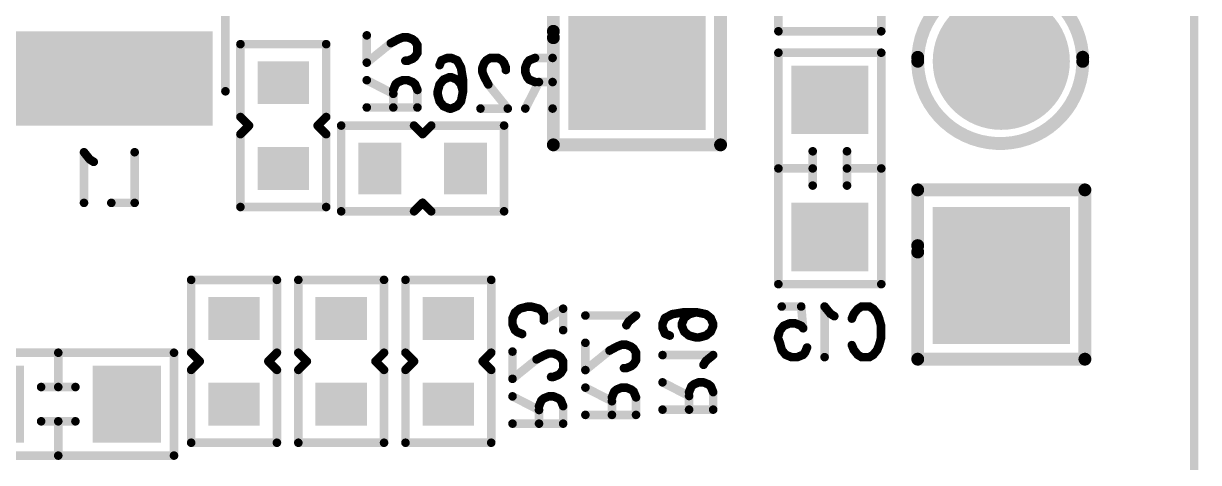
# Model space of a CAD drawing. Extents: x 100 to 128.6, y 94 to 134.1.
# Drawn here: x 114.84 to 128.55, y 119.82 to 124.94 of the extents above; entities that cross this region are included whole.
import ezdxf

# ---------------------------------------------------------------- set-up
doc = ezdxf.new("R2010")
doc.units = 0
doc.layers.get('0').update_dxf_attribs({"linetype": 'CONTINUOUS'})
doc.layers.add('MASK-BOTTOM_PHO', color=5, linetype='CONTINUOUS')
doc.layers.add('SILK-BOTTOM_PHO', color=14, linetype='CONTINUOUS')

# ---------------------------------------------------------------- blocks, each defined once
blk = doc.blocks.new('SQUARE_28')
blk.add_solid([(0.799972, 0.799972), (0.799972, -0.799972), (-0.799972, 0.799972), (-0.799972, -0.799972)])
blk = doc.blocks.new('ROUND_49')
at = {"const_width": 0.799972}
blk.add_lwpolyline([(-0.399986, 0, 1), (0.399986, 0, 1)], format="xyb", close=True, dxfattribs=at)
blk = doc.blocks.new('SQUARE_16')
blk.add_solid([(0.250062, 0.250062), (0.250062, -0.250062), (-0.250062, 0.250062), (-0.250062, -0.250062)])
blk = doc.blocks.new('SQUARE_152')
blk.add_solid([(0.550036, 0.550036), (0.550036, -0.550036), (-0.550036, 0.550036), (-0.550036, -0.550036)])
blk = doc.blocks.new('SQUARE_165')
blk.add_solid([(0.40005, 0.40005), (0.40005, -0.40005), (-0.40005, 0.40005), (-0.40005, -0.40005)])
blk = doc.blocks.new('ROUND_1')
at = {"const_width": 0.050038}
blk.add_lwpolyline([(-0.025018, 0, 1), (0.025018, 0, 1)], format="xyb", close=True, dxfattribs=at)
blk = doc.blocks.new('ROUND_61')
at = {"const_width": 0.075056}
blk.add_lwpolyline([(-0.037528, 0, 1), (0.037528, 0, 1)], format="xyb", close=True, dxfattribs=at)

msp = doc.modelspace()

# ---------------------------------------------------------------- linework, layer by layer
at = {"layer": 'MASK-BOTTOM_PHO'}
for points, const_width in [([(128.500124, 102.00005), (128.500124, 131.99999)], 0.100076), ([(116.499894, 124.29998), (115.1001, 124.29998)], 1.100072), ([(117.825012, 124.249942), (117.925088, 124.249942)], 0.500124), ([(124.29998, 124.050044), (124.199904, 124.050044)], 0.8001), ([(117.825012, 123.249944), (117.925088, 123.249944)], 0.500124), ([(119.000016, 123.199906), (119.000016, 123.299982)], 0.500124), ([(120.000014, 123.199906), (120.000014, 123.299982)], 0.500124), ([(124.29998, 122.450098), (124.199904, 122.450098)], 0.8001), ([(117.249956, 121.499884), (117.350032, 121.499884)], 0.500124), ([(118.49989, 121.499884), (118.599966, 121.499884)], 0.500124), ([(119.750078, 121.499884), (119.8499, 121.499884)], 0.500124), ([(114.450114, 120.450102), (114.450114, 120.549924)], 0.8001), ([(116.05006, 120.450102), (116.05006, 120.549924)], 0.8001), ([(117.249956, 120.499886), (117.350032, 120.499886)], 0.500124), ([(118.49989, 120.499886), (118.599966, 120.499886)], 0.500124), ([(119.750078, 120.499886), (119.8499, 120.499886)], 0.500124)]:
    msp.add_lwpolyline(points, dxfattribs=dict(at, const_width=const_width))
at = {"layer": 'SILK-BOTTOM_PHO'}
for points, const_width in [([(128.500124, 102.00005), (128.500124, 131.99999)], 0.100076), ([(123.649994, 127.54991), (123.649994, 124.84989)], 0.100076), ([(124.84989, 124.84989), (124.84989, 127.54991)], 0.100076), ([(117.199918, 124.15012), (117.199918, 127.350012)], 0.100076), ([(121.024904, 125.499876), (121.024904, 124.77496)], 0.150114), ([(122.975116, 123.525026), (122.975116, 125.499876)], 0.150114), ([(121.024904, 124.84989), (121.024904, 123.525026)], 0.150114), ([(123.649994, 124.84989), (124.84989, 124.84989)], 0.100076), ([(117.374924, 123.849892), (117.374924, 124.70003)], 0.100076), ([(117.374924, 124.70003), (118.374922, 124.70003)], 0.100076), ([(118.374922, 124.70003), (118.374922, 123.849892)], 0.100076), ([(118.848378, 124.48413), (118.848378, 124.802392)], 0.100076), ([(119.12981, 124.71146), (118.848378, 124.48413)], 0.100076), ([(119.214138, 124.756926), (119.12981, 124.71146)], 0.100076), ([(119.270272, 124.779532), (119.214138, 124.756926)], 0.100076), ([(119.32666, 124.779532), (119.270272, 124.779532)], 0.100076), ([(119.382794, 124.756926), (119.32666, 124.779532)], 0.100076), ([(119.410988, 124.734066), (119.382794, 124.756926)], 0.100076), ([(119.439182, 124.6886), (119.410988, 124.734066)], 0.100076), ([(119.439182, 124.597668), (119.439182, 124.6886)], 0.100076), ([(119.382794, 124.529596), (119.410988, 124.552202)], 0.100076), ([(119.410988, 124.552202), (119.439182, 124.597668)], 0.100076), ([(119.72036, 124.511054), (119.788686, 124.538994)], 0.100076), ([(119.788686, 124.538994), (119.834152, 124.538994)], 0.100076), ([(119.834152, 124.538994), (119.902224, 124.511054)], 0.100076), ([(120.288558, 124.538994), (120.243092, 124.511054)], 0.100076), ([(120.37949, 124.538994), (120.288558, 124.538994)], 0.100076), ([(120.424956, 124.511054), (120.37949, 124.538994)], 0.100076), ([(120.81129, 124.538994), (120.743218, 124.511054)], 0.100076), ([(121.016014, 124.538994), (120.81129, 124.538994)], 0.100076), ([(121.016014, 124.538994), (121.016014, 123.948444)], 0.100076), ([(123.649994, 124.599954), (123.649994, 121.899934)], 0.100076), ([(124.84989, 124.599954), (123.649994, 124.599954)], 0.100076), ([(124.84989, 121.899934), (124.84989, 124.599954)], 0.100076), ([(119.298466, 124.506736), (119.32666, 124.506736)], 0.100076), ([(119.32666, 124.506736), (119.382794, 124.529596)], 0.100076), ([(119.697754, 124.454666), (119.72036, 124.511054)], 0.100076), ([(119.902224, 124.511054), (119.94769, 124.426472)], 0.100076), ([(119.94769, 124.426472), (119.97055, 124.28601)], 0.100076), ([(120.220486, 124.48286), (120.197626, 124.426472)], 0.100076), ([(120.197626, 124.426472), (120.197626, 124.370338)], 0.100076), ([(120.243092, 124.511054), (120.220486, 124.48286)], 0.100076), ([(120.447816, 124.48286), (120.424956, 124.511054)], 0.100076), ([(120.470422, 124.426472), (120.447816, 124.48286)], 0.100076), ([(120.470422, 124.398532), (120.470422, 124.426472)], 0.100076), ([(120.720358, 124.48286), (120.697752, 124.426472)], 0.100076), ([(120.697752, 124.426472), (120.697752, 124.370338)], 0.100076), ([(120.743218, 124.511054), (120.720358, 124.48286)], 0.100076), ([(119.15775, 124.120402), (118.848378, 124.27966)], 0.100076), ([(119.270272, 124.27966), (119.214138, 124.2568)], 0.100076), ([(119.32666, 124.27966), (119.270272, 124.27966)], 0.100076), ([(119.382794, 124.2568), (119.32666, 124.27966)], 0.100076), ([(119.697754, 124.229622), (119.74322, 124.28601)], 0.100076), ([(119.74322, 124.28601), (119.811292, 124.31395)], 0.100076), ([(119.811292, 124.31395), (119.834152, 124.31395)], 0.100076), ([(119.834152, 124.31395), (119.902224, 124.28601)], 0.100076), ([(119.902224, 124.28601), (119.94769, 124.229622)], 0.100076), ([(119.97055, 124.28601), (119.97055, 124.145294)], 0.100076), ([(120.197626, 124.370338), (120.220486, 124.31395)], 0.100076), ([(120.220486, 124.31395), (120.265952, 124.229622)], 0.100076), ([(120.697752, 124.370338), (120.720358, 124.31395)], 0.100076), ([(120.720358, 124.31395), (120.743218, 124.28601)], 0.100076), ([(120.743218, 124.28601), (120.81129, 124.257816)], 0.100076), ([(119.185944, 124.234194), (119.15775, 124.165868)], 0.100076), ([(119.15775, 124.165868), (119.15775, 123.961398)], 0.100076), ([(119.214138, 124.2568), (119.185944, 124.234194)], 0.100076), ([(119.410988, 124.234194), (119.382794, 124.2568)], 0.100076), ([(119.439182, 124.165868), (119.410988, 124.234194)], 0.100076), ([(119.439182, 123.961398), (119.439182, 124.165868)], 0.100076), ([(119.674894, 124.145294), (119.697754, 124.229622)], 0.100076), ([(119.674894, 124.1171), (119.674894, 124.145294)], 0.100076), ([(119.94769, 124.229622), (119.97055, 124.145294)], 0.100076), ([(119.97055, 124.145294), (119.94769, 124.032772)], 0.100076), ([(120.265952, 124.229622), (120.493282, 123.948444)], 0.100076), ([(120.856756, 124.257816), (120.697752, 123.948444)], 0.100076), ([(120.81129, 124.257816), (121.016014, 124.257816)], 0.100076), ([(119.697754, 124.032772), (119.674894, 124.1171)], 0.100076), ([(119.74322, 123.976638), (119.697754, 124.032772)], 0.100076), ([(119.94769, 124.032772), (119.902224, 123.976638)], 0.100076), ([(119.439182, 123.961398), (118.848378, 123.961398)], 0.100076), ([(119.811292, 123.948444), (119.74322, 123.976638)], 0.100076), ([(119.834152, 123.948444), (119.811292, 123.948444)], 0.100076), ([(119.902224, 123.976638), (119.834152, 123.948444)], 0.100076), ([(120.493282, 123.948444), (120.17502, 123.948444)], 0.100076), ([(117.475, 123.75007), (117.374924, 123.849892)], 0.100076), ([(117.374924, 123.649994), (117.475, 123.75007)], 0.100076), ([(118.374922, 123.849892), (118.2751, 123.75007)], 0.100076), ([(118.2751, 123.75007), (118.374922, 123.649994)], 0.100076), ([(118.549928, 122.750072), (118.549928, 123.75007)], 0.100076), ([(118.549928, 123.75007), (119.400066, 123.75007)], 0.100076), ([(119.400066, 123.75007), (119.499888, 123.649994)], 0.100076), ([(119.499888, 123.649994), (119.599964, 123.75007)], 0.100076), ([(119.599964, 123.75007), (120.450102, 123.75007)], 0.100076), ([(120.450102, 123.75007), (120.450102, 122.750072)], 0.100076), ([(117.374924, 122.80011), (117.374924, 123.649994)], 0.100076), ([(118.374922, 123.649994), (118.374922, 122.80011)], 0.100076), ([(121.024904, 123.525026), (122.975116, 123.525026)], 0.150114), ([(124.050044, 123.450096), (124.050044, 123.050046)], 0.100076), ([(124.450094, 123.450096), (124.450094, 123.050046)], 0.100076), ([(115.61826, 123.354592), (115.549934, 123.439174)], 0.100076), ([(115.549934, 123.439174), (115.549934, 122.84837)], 0.100076), ([(115.663726, 123.326652), (115.61826, 123.354592)], 0.100076), ([(116.140992, 123.439174), (116.140992, 122.84837)], 0.100076), ([(123.649994, 123.249944), (124.050044, 123.249944)], 0.100076), ([(124.84989, 123.249944), (124.450094, 123.249944)], 0.100076), ([(127.225044, 123.000008), (125.275086, 123.000008)], 0.150114), ([(125.275086, 123.000008), (125.275086, 122.275092)], 0.150114), ([(127.225044, 121.024904), (127.225044, 123.000008)], 0.150114), ([(116.140992, 122.84837), (115.868196, 122.84837)], 0.100076), ([(118.374922, 122.80011), (117.374924, 122.80011)], 0.100076), ([(119.499888, 122.849894), (119.400066, 122.750072)], 0.100076), ([(119.599964, 122.750072), (119.499888, 122.849894)], 0.100076), ([(119.400066, 122.750072), (118.549928, 122.750072)], 0.100076), ([(120.450102, 122.750072), (119.599964, 122.750072)], 0.100076), ([(125.275086, 122.350022), (125.275086, 121.024904)], 0.150114), ([(116.800122, 121.100088), (116.800122, 121.949972)], 0.100076), ([(116.800122, 121.949972), (117.80012, 121.949972)], 0.100076), ([(117.80012, 121.949972), (117.80012, 121.100088)], 0.100076), ([(118.050056, 121.100088), (118.050056, 121.949972)], 0.100076), ([(118.050056, 121.949972), (119.050054, 121.949972)], 0.100076), ([(119.050054, 121.949972), (119.050054, 121.100088)], 0.100076), ([(119.29999, 121.100088), (119.29999, 121.949972)], 0.100076), ([(119.29999, 121.949972), (120.299988, 121.949972)], 0.100076), ([(120.299988, 121.949972), (120.299988, 121.100088)], 0.100076), ([(123.649994, 121.899934), (124.84989, 121.899934)], 0.100076), ([(120.576594, 121.56821), (120.5484, 121.499884)], 0.100076), ([(120.632728, 121.613676), (120.576594, 121.56821)], 0.100076), ([(120.71731, 121.636282), (120.632728, 121.613676)], 0.100076), ([(120.773444, 121.636282), (120.71731, 121.636282)], 0.100076), ([(120.857772, 121.613676), (120.773444, 121.636282)], 0.100076), ([(120.885966, 121.590816), (120.857772, 121.613676)], 0.100076), ([(120.91416, 121.54535), (120.885966, 121.590816)], 0.100076), ([(121.13895, 121.613676), (120.91416, 121.477278)], 0.100076), ([(120.91416, 121.477278), (120.91416, 121.54535)], 0.100076), ([(121.13895, 121.36374), (121.13895, 121.613676)], 0.100076), ([(121.989088, 121.534174), (121.398538, 121.534174)], 0.100076), ([(121.90476, 121.465848), (121.989088, 121.534174)], 0.100076), ([(122.410982, 121.549922), (122.326654, 121.504456)], 0.100076), ([(122.551444, 121.572782), (122.410982, 121.549922)], 0.100076), ([(122.69216, 121.572782), (122.551444, 121.572782)], 0.100076), ([(122.607832, 121.549922), (122.551444, 121.504456)], 0.100076), ([(122.69216, 121.572782), (122.607832, 121.549922)], 0.100076), ([(122.804682, 121.549922), (122.69216, 121.572782)], 0.100076), ([(122.860816, 121.504456), (122.804682, 121.549922)], 0.100076), ([(123.688602, 121.639076), (123.915932, 121.639076)], 0.100076), ([(123.915932, 121.639076), (123.938538, 121.385838)], 0.100076), ([(124.2568, 121.554748), (124.188728, 121.639076)], 0.100076), ([(124.188728, 121.639076), (124.188728, 121.048526)], 0.100076), ([(124.302266, 121.526554), (124.2568, 121.554748)], 0.100076), ([(124.506736, 121.49836), (124.529596, 121.554748)], 0.100076), ([(124.529596, 121.554748), (124.575062, 121.610882)], 0.100076), ([(124.575062, 121.610882), (124.620528, 121.639076)], 0.100076), ([(124.620528, 121.639076), (124.71146, 121.639076)], 0.100076), ([(124.71146, 121.639076), (124.756926, 121.610882)], 0.100076), ([(124.756926, 121.610882), (124.802392, 121.554748)], 0.100076), ([(124.802392, 121.554748), (124.824998, 121.49836)], 0.100076), ([(120.5484, 121.499884), (120.5484, 121.431812)], 0.100076), ([(120.5484, 121.431812), (120.576594, 121.36374)], 0.100076), ([(121.876566, 121.420382), (121.90476, 121.465848)], 0.100076), ([(122.326654, 121.504456), (122.29846, 121.436384)], 0.100076), ([(122.29846, 121.436384), (122.29846, 121.390918)], 0.100076), ([(122.29846, 121.390918), (122.326654, 121.322846)], 0.100076), ([(122.551444, 121.504456), (122.523504, 121.436384)], 0.100076), ([(122.523504, 121.436384), (122.523504, 121.413524)], 0.100076), ([(122.523504, 121.413524), (122.551444, 121.345452)], 0.100076), ([(122.88901, 121.436384), (122.860816, 121.504456)], 0.100076), ([(122.860816, 121.345452), (122.88901, 121.413524)], 0.100076), ([(122.88901, 121.413524), (122.88901, 121.436384)], 0.100076), ([(123.711462, 121.414032), (123.665996, 121.357898)], 0.100076), ([(123.779534, 121.442226), (123.711462, 121.414032)], 0.100076), ([(123.847606, 121.442226), (123.779534, 121.442226)], 0.100076), ([(123.915932, 121.414032), (123.847606, 121.442226)], 0.100076), ([(123.938538, 121.385838), (123.915932, 121.414032)], 0.100076), ([(124.824998, 121.49836), (124.847604, 121.414032)], 0.100076), ([(124.847604, 121.414032), (124.847604, 121.273316)], 0.100076), ([(120.576594, 121.36374), (120.604788, 121.34088)], 0.100076), ([(120.604788, 121.34088), (120.660922, 121.318274)], 0.100076), ([(122.326654, 121.322846), (122.382788, 121.299986)], 0.100076), ([(122.551444, 121.345452), (122.607832, 121.299986)], 0.100076), ([(122.607832, 121.299986), (122.69216, 121.27738)], 0.100076), ([(122.69216, 121.27738), (122.720354, 121.27738)], 0.100076), ([(122.720354, 121.27738), (122.804682, 121.299986)], 0.100076), ([(122.804682, 121.299986), (122.860816, 121.345452)], 0.100076), ([(123.665996, 121.357898), (123.643136, 121.273316)], 0.100076), ([(123.643136, 121.273316), (123.665996, 121.217182)], 0.100076), ([(124.847604, 121.273316), (124.824998, 121.188988)], 0.100076), ([(120.5484, 120.795542), (120.5484, 121.11355)], 0.100076), ([(121.398538, 120.89765), (121.398538, 121.215912)], 0.100076), ([(121.679716, 121.12498), (121.398538, 120.89765)], 0.100076), ([(121.764044, 121.170446), (121.679716, 121.12498)], 0.100076), ([(121.820432, 121.193306), (121.764044, 121.170446)], 0.100076), ([(121.876566, 121.193306), (121.820432, 121.193306)], 0.100076), ([(121.9327, 121.170446), (121.876566, 121.193306)], 0.100076), ([(121.960894, 121.14784), (121.9327, 121.170446)], 0.100076), ([(121.989088, 121.102374), (121.960894, 121.14784)], 0.100076), ([(123.665996, 121.217182), (123.688602, 121.132854)], 0.100076), ([(123.688602, 121.132854), (123.734068, 121.076466)], 0.100076), ([(123.961398, 121.10466), (123.984004, 121.161048)], 0.100076), ([(124.529596, 121.132854), (124.506736, 121.188988)], 0.100076), ([(124.575062, 121.076466), (124.529596, 121.132854)], 0.100076), ([(124.802392, 121.132854), (124.756926, 121.076466)], 0.100076), ([(124.824998, 121.188988), (124.802392, 121.132854)], 0.100076), ([(116.59997, 121.100088), (113.89995, 121.100088)], 0.100076), ([(115.24996, 121.100088), (115.24996, 120.700038)], 0.100076), ([(116.59997, 119.899938), (116.59997, 121.100088)], 0.100076), ([(116.899944, 121.000012), (116.800122, 121.100088)], 0.100076), ([(116.800122, 120.899936), (116.899944, 121.000012)], 0.100076), ([(117.80012, 121.100088), (117.700044, 121.000012)], 0.100076), ([(117.700044, 121.000012), (117.80012, 120.899936)], 0.100076), ([(118.149878, 121.000012), (118.050056, 121.100088)], 0.100076), ([(118.050056, 120.899936), (118.149878, 121.000012)], 0.100076), ([(119.050054, 121.100088), (118.949978, 121.000012)], 0.100076), ([(118.949978, 121.000012), (119.050054, 120.899936)], 0.100076), ([(119.400066, 121.000012), (119.29999, 121.100088)], 0.100076), ([(119.29999, 120.899936), (119.400066, 121.000012)], 0.100076), ([(120.299988, 121.100088), (120.199912, 121.000012)], 0.100076), ([(120.199912, 121.000012), (120.299988, 120.899936)], 0.100076), ([(120.829578, 121.022618), (120.5484, 120.795542)], 0.100076), ([(120.91416, 121.068084), (120.829578, 121.022618)], 0.100076), ([(120.970294, 121.090944), (120.91416, 121.068084)], 0.100076), ([(121.026682, 121.090944), (120.970294, 121.090944)], 0.100076), ([(121.082816, 121.068084), (121.026682, 121.090944)], 0.100076), ([(121.11101, 121.045478), (121.082816, 121.068084)], 0.100076), ([(121.13895, 121.000012), (121.11101, 121.045478)], 0.100076), ([(121.13895, 120.90908), (121.13895, 121.000012)], 0.100076), ([(121.960894, 120.965976), (121.989088, 121.011442)], 0.100076), ([(121.989088, 121.011442), (121.989088, 121.102374)], 0.100076), ([(122.88901, 121.072656), (122.29846, 121.072656)], 0.100076), ([(122.776488, 120.959118), (122.804682, 121.004584)], 0.100076), ([(122.804682, 121.004584), (122.88901, 121.072656)], 0.100076), ([(123.734068, 121.076466), (123.802394, 121.048526)], 0.100076), ([(123.802394, 121.048526), (123.870466, 121.048526)], 0.100076), ([(123.870466, 121.048526), (123.938538, 121.076466)], 0.100076), ([(123.938538, 121.076466), (123.961398, 121.10466)], 0.100076), ([(124.620528, 121.048526), (124.575062, 121.076466)], 0.100076), ([(124.71146, 121.048526), (124.620528, 121.048526)], 0.100076), ([(124.756926, 121.076466), (124.71146, 121.048526)], 0.100076), ([(125.275086, 121.024904), (127.225044, 121.024904)], 0.150114), ([(116.800122, 120.050052), (116.800122, 120.899936)], 0.100076), ([(117.80012, 120.899936), (117.80012, 120.050052)], 0.100076), ([(118.050056, 120.050052), (118.050056, 120.899936)], 0.100076), ([(119.050054, 120.899936), (119.050054, 120.050052)], 0.100076), ([(119.29999, 120.050052), (119.29999, 120.899936)], 0.100076), ([(120.299988, 120.899936), (120.299988, 120.050052)], 0.100076), ([(121.026682, 120.818148), (121.082816, 120.841008)], 0.100076), ([(121.082816, 120.841008), (121.11101, 120.863614)], 0.100076), ([(121.11101, 120.863614), (121.13895, 120.90908)], 0.100076), ([(121.848372, 120.92051), (121.876566, 120.92051)], 0.100076), ([(121.876566, 120.92051), (121.9327, 120.943116)], 0.100076), ([(121.9327, 120.943116), (121.960894, 120.965976)], 0.100076), ([(115.450112, 120.700038), (115.050062, 120.700038)], 0.100076), ([(120.998488, 120.818148), (121.026682, 120.818148)], 0.100076), ([(122.607832, 120.59539), (122.29846, 120.754648)], 0.100076), ([(122.636026, 120.709182), (122.607832, 120.640856)], 0.100076), ([(122.663966, 120.731788), (122.636026, 120.709182)], 0.100076), ([(122.720354, 120.754648), (122.663966, 120.731788)], 0.100076), ([(122.776488, 120.754648), (122.720354, 120.754648)], 0.100076), ([(122.832876, 120.731788), (122.776488, 120.754648)], 0.100076), ([(122.860816, 120.709182), (122.832876, 120.731788)], 0.100076), ([(122.88901, 120.640856), (122.860816, 120.709182)], 0.100076), ([(120.857772, 120.431814), (120.5484, 120.590818)], 0.100076), ([(120.91416, 120.568212), (120.885966, 120.545352)], 0.100076), ([(120.970294, 120.590818), (120.91416, 120.568212)], 0.100076), ([(121.026682, 120.590818), (120.970294, 120.590818)], 0.100076), ([(121.082816, 120.568212), (121.026682, 120.590818)], 0.100076), ([(121.11101, 120.545352), (121.082816, 120.568212)], 0.100076), ([(121.70791, 120.534176), (121.398538, 120.69318)], 0.100076), ([(121.73585, 120.647714), (121.70791, 120.579642)], 0.100076), ([(121.70791, 120.579642), (121.70791, 120.374918)], 0.100076), ([(121.764044, 120.670574), (121.73585, 120.647714)], 0.100076), ([(121.820432, 120.69318), (121.764044, 120.670574)], 0.100076), ([(121.876566, 120.69318), (121.820432, 120.69318)], 0.100076), ([(121.9327, 120.670574), (121.876566, 120.69318)], 0.100076), ([(121.960894, 120.647714), (121.9327, 120.670574)], 0.100076), ([(121.989088, 120.579642), (121.960894, 120.647714)], 0.100076), ([(121.989088, 120.374918), (121.989088, 120.579642)], 0.100076), ([(122.607832, 120.640856), (122.607832, 120.436386)], 0.100076), ([(122.88901, 120.436386), (122.88901, 120.640856)], 0.100076), ([(120.885966, 120.545352), (120.857772, 120.47728)], 0.100076), ([(120.857772, 120.47728), (120.857772, 120.27281)], 0.100076), ([(121.13895, 120.47728), (121.11101, 120.545352)], 0.100076), ([(121.13895, 120.27281), (121.13895, 120.47728)], 0.100076), ([(122.88901, 120.436386), (122.29846, 120.436386)], 0.100076), ([(115.450112, 120.299988), (115.050062, 120.299988)], 0.100076), ([(115.24996, 119.899938), (115.24996, 120.299988)], 0.100076), ([(121.989088, 120.374918), (121.398538, 120.374918)], 0.100076), ([(121.13895, 120.27281), (120.5484, 120.27281)], 0.100076), ([(117.80012, 120.050052), (116.800122, 120.050052)], 0.100076), ([(119.050054, 120.050052), (118.050056, 120.050052)], 0.100076), ([(120.299988, 120.050052), (119.29999, 120.050052)], 0.100076), ([(113.89995, 119.899938), (116.59997, 119.899938)], 0.100076)]:
    msp.add_lwpolyline(points, dxfattribs=dict(at, const_width=const_width))
at = {"layer": 'SILK-BOTTOM_PHO', "const_width": 0.150114}
for points in [[(127.199898, 124.498862, 1.0009241), (125.275086, 124.50064)], [(125.275086, 124.546106, 1.0455753), (127.199898, 124.54763)]]:
    msp.add_lwpolyline(points, format="xyb", dxfattribs=at)

# ---------------------------------------------------------------- block references
at = {"layer": 'MASK-BOTTOM_PHO'}
for name, p in [('SQUARE_28', (122.00001, 124.499878)), ('ROUND_49', (126.249938, 124.499878)), ('SQUARE_152', (115.1001, 124.29998)), ('SQUARE_152', (116.499894, 124.29998)), ('SQUARE_16', (117.825012, 124.249942)), ('SQUARE_16', (117.925088, 124.249942)), ('SQUARE_165', (124.199904, 124.050044)), ('SQUARE_165', (124.29998, 124.050044)), ('SQUARE_16', (117.825012, 123.249944)), ('SQUARE_16', (117.925088, 123.249944)), ('SQUARE_16', (119.000016, 123.299982)), ('SQUARE_16', (120.000014, 123.299982)), ('SQUARE_16', (119.000016, 123.199906)), ('SQUARE_16', (120.000014, 123.199906)), ('SQUARE_165', (124.199904, 122.450098)), ('SQUARE_165', (124.29998, 122.450098)), ('SQUARE_28', (126.249938, 122.00001)), ('SQUARE_16', (117.249956, 121.499884)), ('SQUARE_16', (117.350032, 121.499884)), ('SQUARE_16', (118.49989, 121.499884)), ('SQUARE_16', (118.599966, 121.499884)), ('SQUARE_16', (119.750078, 121.499884)), ('SQUARE_16', (119.8499, 121.499884)), ('SQUARE_165', (114.450114, 120.549924)), ('SQUARE_165', (116.05006, 120.549924)), ('SQUARE_165', (114.450114, 120.450102)), ('SQUARE_165', (116.05006, 120.450102)), ('SQUARE_16', (117.249956, 120.499886)), ('SQUARE_16', (117.350032, 120.499886)), ('SQUARE_16', (118.49989, 120.499886)), ('SQUARE_16', (118.599966, 120.499886)), ('SQUARE_16', (119.750078, 120.499886)), ('SQUARE_16', (119.8499, 120.499886))]:
    msp.add_blockref(name, p, dxfattribs=at)
at = {"layer": 'SILK-BOTTOM_PHO'}
for name, p in [('ROUND_61', (121.024904, 124.84989)), ('ROUND_1', (123.649994, 124.84989)), ('ROUND_1', (124.84989, 124.84989)), ('ROUND_1', (117.374924, 124.70003)), ('ROUND_1', (118.374922, 124.70003)), ('ROUND_1', (118.848378, 124.802392)), ('ROUND_1', (119.12981, 124.71146)), ('ROUND_1', (119.214138, 124.756926)), ('ROUND_1', (119.270272, 124.779532)), ('ROUND_1', (119.32666, 124.779532)), ('ROUND_1', (119.382794, 124.756926)), ('ROUND_1', (119.410988, 124.734066)), ('ROUND_1', (119.439182, 124.6886)), ('ROUND_61', (121.024904, 124.77496)), ('ROUND_1', (119.410988, 124.552202)), ('ROUND_1', (119.439182, 124.597668)), ('ROUND_1', (119.788686, 124.538994)), ('ROUND_1', (119.834152, 124.538994)), ('ROUND_1', (120.288558, 124.538994)), ('ROUND_1', (120.37949, 124.538994)), ('ROUND_1', (120.81129, 124.538994)), ('ROUND_1', (121.016014, 124.538994)), ('ROUND_1', (121.016014, 124.538994)), ('ROUND_1', (123.649994, 124.599954)), ('ROUND_1', (123.649994, 124.599954)), ('ROUND_1', (124.84989, 124.599954)), ('ROUND_61', (125.275086, 124.546106)), ('ROUND_61', (127.199898, 124.54763)), ('ROUND_1', (118.848378, 124.48413)), ('ROUND_1', (119.298466, 124.506736)), ('ROUND_1', (119.32666, 124.506736)), ('ROUND_1', (119.382794, 124.529596)), ('ROUND_1', (119.697754, 124.454666)), ('ROUND_1', (119.72036, 124.511054)), ('ROUND_1', (119.902224, 124.511054)), ('ROUND_1', (119.94769, 124.426472)), ('ROUND_1', (120.197626, 124.426472)), ('ROUND_1', (120.220486, 124.48286)), ('ROUND_1', (120.243092, 124.511054)), ('ROUND_1', (120.424956, 124.511054)), ('ROUND_1', (120.447816, 124.48286)), ('ROUND_1', (120.470422, 124.426472)), ('ROUND_1', (120.697752, 124.426472)), ('ROUND_1', (120.720358, 124.48286)), ('ROUND_1', (120.743218, 124.511054)), ('ROUND_61', (125.275086, 124.50064)), ('ROUND_61', (127.199898, 124.498862)), ('ROUND_1', (118.848378, 124.27966)), ('ROUND_1', (119.270272, 124.27966)), ('ROUND_1', (119.32666, 124.27966)), ('ROUND_1', (119.74322, 124.28601)), ('ROUND_1', (119.811292, 124.31395)), ('ROUND_1', (119.834152, 124.31395)), ('ROUND_1', (119.902224, 124.28601)), ('ROUND_1', (119.97055, 124.28601)), ('ROUND_1', (120.197626, 124.370338)), ('ROUND_1', (120.220486, 124.31395)), ('ROUND_1', (120.470422, 124.398532)), ('ROUND_1', (120.697752, 124.370338)), ('ROUND_1', (120.720358, 124.31395)), ('ROUND_1', (120.743218, 124.28601)), ('ROUND_1', (117.199918, 124.15012)), ('ROUND_1', (119.15775, 124.165868)), ('ROUND_1', (119.185944, 124.234194)), ('ROUND_1', (119.214138, 124.2568)), ('ROUND_1', (119.382794, 124.2568)), ('ROUND_1', (119.410988, 124.234194)), ('ROUND_1', (119.439182, 124.165868)), ('ROUND_1', (119.674894, 124.145294)), ('ROUND_1', (119.697754, 124.229622)), ('ROUND_1', (119.94769, 124.229622)), ('ROUND_1', (119.97055, 124.145294)), ('ROUND_1', (119.97055, 124.145294)), ('ROUND_1', (120.265952, 124.229622)), ('ROUND_1', (120.81129, 124.257816)), ('ROUND_1', (120.856756, 124.257816)), ('ROUND_1', (121.016014, 124.257816)), ('ROUND_1', (119.15775, 124.120402)), ('ROUND_1', (119.674894, 124.1171)), ('ROUND_1', (119.697754, 124.032772)), ('ROUND_1', (119.94769, 124.032772)), ('ROUND_1', (118.848378, 123.961398)), ('ROUND_1', (119.15775, 123.961398)), ('ROUND_1', (119.439182, 123.961398)), ('ROUND_1', (119.439182, 123.961398)), ('ROUND_1', (119.74322, 123.976638)), ('ROUND_1', (119.811292, 123.948444)), ('ROUND_1', (119.834152, 123.948444)), ('ROUND_1', (119.902224, 123.976638)), ('ROUND_1', (120.17502, 123.948444)), ('ROUND_1', (120.493282, 123.948444)), ('ROUND_1', (120.697752, 123.948444)), ('ROUND_1', (121.016014, 123.948444)), ('ROUND_1', (117.374924, 123.849892)), ('ROUND_1', (117.475, 123.75007)), ('ROUND_1', (118.2751, 123.75007)), ('ROUND_1', (118.374922, 123.849892)), ('ROUND_1', (118.549928, 123.75007)), ('ROUND_1', (119.400066, 123.75007)), ('ROUND_1', (119.599964, 123.75007)), ('ROUND_1', (120.450102, 123.75007)), ('ROUND_1', (120.450102, 123.75007)), ('ROUND_1', (117.374924, 123.649994)), ('ROUND_1', (118.374922, 123.649994)), ('ROUND_1', (119.499888, 123.649994)), ('ROUND_61', (121.024904, 123.525026)), ('ROUND_61', (122.975116, 123.525026)), ('ROUND_1', (124.050044, 123.450096)), ('ROUND_1', (124.450094, 123.450096)), ('ROUND_1', (115.549934, 123.439174)), ('ROUND_1', (115.61826, 123.354592)), ('ROUND_1', (115.663726, 123.326652)), ('ROUND_1', (116.140992, 123.439174)), ('ROUND_1', (123.649994, 123.249944)), ('ROUND_1', (124.050044, 123.249944)), ('ROUND_1', (124.450094, 123.249944)), ('ROUND_1', (124.84989, 123.249944)), ('ROUND_1', (124.050044, 123.050046)), ('ROUND_1', (124.450094, 123.050046)), ('ROUND_61', (125.275086, 123.000008)), ('ROUND_61', (127.225044, 123.000008)), ('ROUND_1', (115.549934, 122.84837)), ('ROUND_1', (115.868196, 122.84837)), ('ROUND_1', (116.140992, 122.84837)), ('ROUND_1', (117.374924, 122.80011)), ('ROUND_1', (118.374922, 122.80011)), ('ROUND_1', (118.374922, 122.80011)), ('ROUND_1', (119.499888, 122.849894)), ('ROUND_1', (118.549928, 122.750072)), ('ROUND_1', (119.400066, 122.750072)), ('ROUND_1', (119.599964, 122.750072)), ('ROUND_1', (120.450102, 122.750072)), ('ROUND_61', (125.275086, 122.350022)), ('ROUND_61', (125.275086, 122.275092)), ('ROUND_1', (116.800122, 121.949972)), ('ROUND_1', (117.80012, 121.949972)), ('ROUND_1', (118.050056, 121.949972)), ('ROUND_1', (119.050054, 121.949972)), ('ROUND_1', (119.29999, 121.949972)), ('ROUND_1', (120.299988, 121.949972)), ('ROUND_1', (123.649994, 121.899934)), ('ROUND_1', (124.84989, 121.899934)), ('ROUND_1', (120.576594, 121.56821)), ('ROUND_1', (120.632728, 121.613676)), ('ROUND_1', (120.71731, 121.636282)), ('ROUND_1', (120.773444, 121.636282)), ('ROUND_1', (120.857772, 121.613676)), ('ROUND_1', (120.885966, 121.590816)), ('ROUND_1', (120.91416, 121.54535)), ('ROUND_1', (121.13895, 121.613676)), ('ROUND_1', (121.398538, 121.534174)), ('ROUND_1', (121.989088, 121.534174)), ('ROUND_1', (122.410982, 121.549922)), ('ROUND_1', (122.551444, 121.572782)), ('ROUND_1', (122.607832, 121.549922)), ('ROUND_1', (122.69216, 121.572782)), ('ROUND_1', (122.69216, 121.572782)), ('ROUND_1', (122.804682, 121.549922)), ('ROUND_1', (123.688602, 121.639076)), ('ROUND_1', (123.915932, 121.639076)), ('ROUND_1', (124.188728, 121.639076)), ('ROUND_1', (124.2568, 121.554748)), ('ROUND_1', (124.302266, 121.526554)), ('ROUND_1', (124.529596, 121.554748)), ('ROUND_1', (124.575062, 121.610882)), ('ROUND_1', (124.620528, 121.639076)), ('ROUND_1', (124.71146, 121.639076)), ('ROUND_1', (124.756926, 121.610882)), ('ROUND_1', (124.802392, 121.554748)), ('ROUND_1', (120.5484, 121.499884)), ('ROUND_1', (120.5484, 121.431812)), ('ROUND_1', (120.91416, 121.477278)), ('ROUND_1', (121.876566, 121.420382)), ('ROUND_1', (121.90476, 121.465848)), ('ROUND_1', (122.29846, 121.436384)), ('ROUND_1', (122.29846, 121.390918)), ('ROUND_1', (122.326654, 121.504456)), ('ROUND_1', (122.523504, 121.436384)), ('ROUND_1', (122.523504, 121.413524)), ('ROUND_1', (122.551444, 121.504456)), ('ROUND_1', (122.860816, 121.504456)), ('ROUND_1', (122.88901, 121.436384)), ('ROUND_1', (122.88901, 121.413524)), ('ROUND_1', (123.711462, 121.414032)), ('ROUND_1', (123.779534, 121.442226)), ('ROUND_1', (123.847606, 121.442226)), ('ROUND_1', (123.915932, 121.414032)), ('ROUND_1', (123.938538, 121.385838)), ('ROUND_1', (124.506736, 121.49836)), ('ROUND_1', (124.824998, 121.49836)), ('ROUND_1', (124.847604, 121.414032)), ('ROUND_1', (120.576594, 121.36374)), ('ROUND_1', (120.604788, 121.34088)), ('ROUND_1', (120.660922, 121.318274)), ('ROUND_1', (121.13895, 121.36374)), ('ROUND_1', (122.326654, 121.322846)), ('ROUND_1', (122.382788, 121.299986)), ('ROUND_1', (122.551444, 121.345452)), ('ROUND_1', (122.607832, 121.299986)), ('ROUND_1', (122.69216, 121.27738)), ('ROUND_1', (122.720354, 121.27738)), ('ROUND_1', (122.804682, 121.299986)), ('ROUND_1', (122.860816, 121.345452)), ('ROUND_1', (123.643136, 121.273316)), ('ROUND_1', (123.665996, 121.357898)), ('ROUND_1', (124.847604, 121.273316)), ('ROUND_1', (120.5484, 121.11355)), ('ROUND_1', (121.398538, 121.215912)), ('ROUND_1', (121.679716, 121.12498)), ('ROUND_1', (121.764044, 121.170446)), ('ROUND_1', (121.820432, 121.193306)), ('ROUND_1', (121.876566, 121.193306)), ('ROUND_1', (121.9327, 121.170446)), ('ROUND_1', (121.960894, 121.14784)), ('ROUND_1', (123.665996, 121.217182)), ('ROUND_1', (123.688602, 121.132854)), ('ROUND_1', (123.984004, 121.161048)), ('ROUND_1', (124.506736, 121.188988)), ('ROUND_1', (124.529596, 121.132854)), ('ROUND_1', (124.802392, 121.132854)), ('ROUND_1', (124.824998, 121.188988)), ('ROUND_1', (115.24996, 121.100088)), ('ROUND_1', (116.59997, 121.100088)), ('ROUND_1', (116.59997, 121.100088)), ('ROUND_1', (116.800122, 121.100088)), ('ROUND_1', (116.899944, 121.000012)), ('ROUND_1', (117.700044, 121.000012)), ('ROUND_1', (117.80012, 121.100088)), ('ROUND_1', (118.050056, 121.100088)), ('ROUND_1', (118.149878, 121.000012)), ('ROUND_1', (118.949978, 121.000012)), ('ROUND_1', (119.050054, 121.100088)), ('ROUND_1', (119.29999, 121.100088)), ('ROUND_1', (119.400066, 121.000012)), ('ROUND_1', (120.199912, 121.000012)), ('ROUND_1', (120.299988, 121.100088)), ('ROUND_1', (120.829578, 121.022618)), ('ROUND_1', (120.91416, 121.068084)), ('ROUND_1', (120.970294, 121.090944)), ('ROUND_1', (121.026682, 121.090944)), ('ROUND_1', (121.082816, 121.068084)), ('ROUND_1', (121.11101, 121.045478)), ('ROUND_1', (121.13895, 121.000012)), ('ROUND_1', (121.989088, 121.102374)), ('ROUND_1', (121.989088, 121.011442)), ('ROUND_1', (122.29846, 121.072656)), ('ROUND_1', (122.804682, 121.004584)), ('ROUND_1', (122.88901, 121.072656)), ('ROUND_1', (123.734068, 121.076466)), ('ROUND_1', (123.802394, 121.048526)), ('ROUND_1', (123.870466, 121.048526)), ('ROUND_1', (123.938538, 121.076466)), ('ROUND_1', (123.961398, 121.10466)), ('ROUND_1', (124.188728, 121.048526)), ('ROUND_1', (124.575062, 121.076466)), ('ROUND_1', (124.620528, 121.048526)), ('ROUND_1', (124.71146, 121.048526)), ('ROUND_1', (124.756926, 121.076466)), ('ROUND_61', (125.275086, 121.024904)), ('ROUND_61', (127.225044, 121.024904)), ('ROUND_1', (116.800122, 120.899936)), ('ROUND_1', (117.80012, 120.899936)), ('ROUND_1', (118.050056, 120.899936)), ('ROUND_1', (119.050054, 120.899936)), ('ROUND_1', (119.29999, 120.899936)), ('ROUND_1', (120.299988, 120.899936)), ('ROUND_1', (121.082816, 120.841008)), ('ROUND_1', (121.11101, 120.863614)), ('ROUND_1', (121.13895, 120.90908)), ('ROUND_1', (121.398538, 120.89765)), ('ROUND_1', (121.848372, 120.92051)), ('ROUND_1', (121.876566, 120.92051)), ('ROUND_1', (121.9327, 120.943116)), ('ROUND_1', (121.960894, 120.965976)), ('ROUND_1', (122.776488, 120.959118)), ('ROUND_1', (115.050062, 120.700038)), ('ROUND_1', (115.24996, 120.700038)), ('ROUND_1', (115.450112, 120.700038)), ('ROUND_1', (120.5484, 120.795542)), ('ROUND_1', (120.998488, 120.818148)), ('ROUND_1', (121.026682, 120.818148)), ('ROUND_1', (122.29846, 120.754648)), ('ROUND_1', (122.636026, 120.709182)), ('ROUND_1', (122.663966, 120.731788)), ('ROUND_1', (122.720354, 120.754648)), ('ROUND_1', (122.776488, 120.754648)), ('ROUND_1', (122.832876, 120.731788)), ('ROUND_1', (122.860816, 120.709182)), ('ROUND_1', (120.5484, 120.590818)), ('ROUND_1', (120.91416, 120.568212)), ('ROUND_1', (120.970294, 120.590818)), ('ROUND_1', (121.026682, 120.590818)), ('ROUND_1', (121.082816, 120.568212)), ('ROUND_1', (121.398538, 120.69318)), ('ROUND_1', (121.70791, 120.579642)), ('ROUND_1', (121.73585, 120.647714)), ('ROUND_1', (121.764044, 120.670574)), ('ROUND_1', (121.820432, 120.69318)), ('ROUND_1', (121.876566, 120.69318)), ('ROUND_1', (121.9327, 120.670574)), ('ROUND_1', (121.960894, 120.647714)), ('ROUND_1', (121.989088, 120.579642)), ('ROUND_1', (122.607832, 120.640856)), ('ROUND_1', (122.607832, 120.59539)), ('ROUND_1', (122.88901, 120.640856)), ('ROUND_1', (120.857772, 120.47728)), ('ROUND_1', (120.857772, 120.431814)), ('ROUND_1', (120.885966, 120.545352)), ('ROUND_1', (121.11101, 120.545352)), ('ROUND_1', (121.13895, 120.47728)), ('ROUND_1', (121.70791, 120.534176)), ('ROUND_1', (122.29846, 120.436386)), ('ROUND_1', (122.607832, 120.436386)), ('ROUND_1', (122.88901, 120.436386)), ('ROUND_1', (122.88901, 120.436386)), ('ROUND_1', (115.050062, 120.299988)), ('ROUND_1', (115.24996, 120.299988)), ('ROUND_1', (115.450112, 120.299988)), ('ROUND_1', (121.398538, 120.374918)), ('ROUND_1', (121.70791, 120.374918)), ('ROUND_1', (121.989088, 120.374918)), ('ROUND_1', (121.989088, 120.374918)), ('ROUND_1', (120.5484, 120.27281)), ('ROUND_1', (120.857772, 120.27281)), ('ROUND_1', (121.13895, 120.27281)), ('ROUND_1', (121.13895, 120.27281)), ('ROUND_1', (116.800122, 120.050052)), ('ROUND_1', (117.80012, 120.050052)), ('ROUND_1', (117.80012, 120.050052)), ('ROUND_1', (118.050056, 120.050052)), ('ROUND_1', (119.050054, 120.050052)), ('ROUND_1', (119.050054, 120.050052)), ('ROUND_1', (119.29999, 120.050052)), ('ROUND_1', (120.299988, 120.050052)), ('ROUND_1', (120.299988, 120.050052)), ('ROUND_1', (115.24996, 119.899938)), ('ROUND_1', (116.59997, 119.899938))]:
    msp.add_blockref(name, p, dxfattribs=at)

doc.saveas('drawing.dxf')
